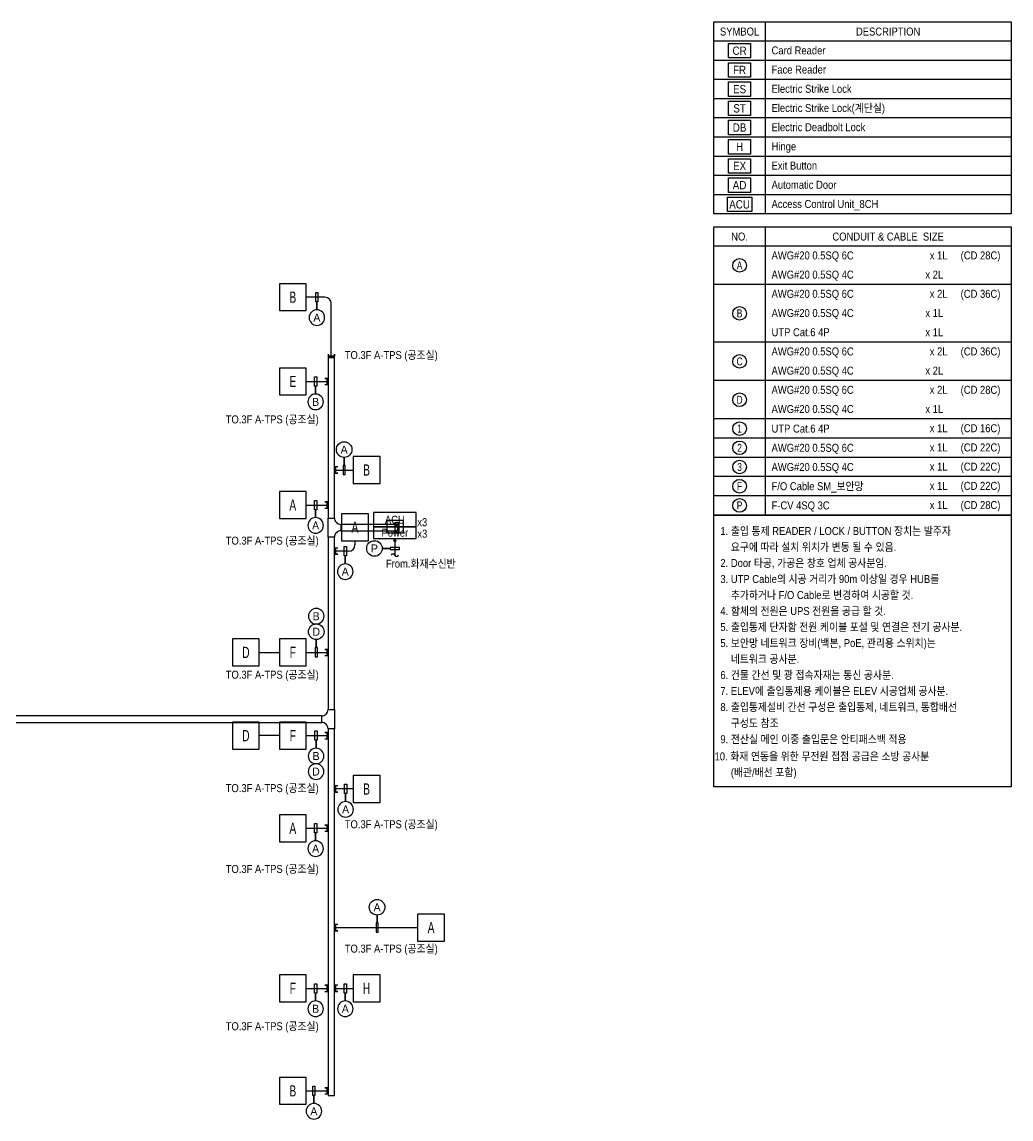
# Model space of a CAD drawing. Header units: millimetres. Extents: x 88230 to 502050, y -351975 to 882900.
# Drawn here: x 329519 to 375900, y 211530 to 262950 of the extents above; entities that cross this region are included whole.
import ezdxf
from ezdxf.enums import TextEntityAlignment as Align

# ---------------------------------------------------------------- set-up
doc = ezdxf.new("R2010")
doc.units = ezdxf.units.MM
doc.header["$LTSCALE"] = 150
doc.linetypes.add('D1', pattern=[3, 1, -1, 1])
for name, color, linetype in [('-----20 General Symbol', 3, 'Continuous'), ('-----27 Communication Cable Tray', 2, 'Continuous'), ('-----29 Cable Schedule', 1, 'Continuous'), ('-----29 Indicator', 1, 'Continuous'), ('-----30 Text', 2, 'Continuous'), ('4', 4, 'Continuous'), ('6', 6, 'Continuous')]:
    doc.layers.add(name, color=color, linetype=linetype)
doc.styles.add('ELEC', font='')
doc.styles.get('ELEC').set_extended_font_data('Dotum')

# ---------------------------------------------------------------- blocks, each defined once
blk = doc.blocks.new('A$Cb6f7ff96')
at = {"layer": '-----20 General Symbol', "color": 1}
for points in [[(-29521, -10719), (-29521, -12079), (-31600, -12079), (-31600, -10719)], [(-29521, -12519), (-29521, -13879), (-31600, -13879), (-31600, -12519)], [(-29521, -14319), (-29521, -15679), (-31600, -15679), (-31600, -14319)], [(-29521, -16119), (-29521, -17479), (-31600, -17479), (-31600, -16119)], [(-29521, -17919), (-29521, -19279), (-31600, -19279), (-31600, -17919)], [(-29521, -19719), (-29521, -21079), (-31600, -21079), (-31600, -19719)], [(-29521, -21519), (-29521, -22879), (-31600, -22879), (-31600, -21519)], [(-29521, -23319), (-29521, -24679), (-31600, -24679), (-31600, -23319)], [(-29421, -25119), (-29421, -26479), (-31700, -26479), (-31700, -25119)]]:
    blk.add_lwpolyline(points, close=True, dxfattribs=at)
at = {"layer": '-----29 Cable Schedule', "color": 1}
for p, q in [((-28161, -8700), (-28161, -26719)), ((-5100, -12300), (-32961, -12300)), ((-5100, -14100), (-32961, -14100)), ((-5100, -15900), (-32961, -15900)), ((-5100, -17700), (-32961, -17700)), ((-5100, -19500), (-32961, -19500)), ((-5100, -21300), (-32961, -21300)), ((-5100, -21300), (-32961, -21300)), ((-5100, -23100), (-32961, -23100)), ((-5100, -23100), (-32961, -23100)), ((-5100, -24900), (-32961, -24900)), ((-5100, -24900), (-32961, -24900)), ((-28161, -27919), (-28161, -54919)), ((-5100, -33319), (-32961, -33319)), ((-5100, -38719), (-32961, -38719)), ((-5100, -42319), (-32961, -42319)), ((-5100, -45919), (-32961, -45919)), ((-5100, -47719), (-32961, -47719)), ((-5100, -49519), (-32961, -49519)), ((-5100, -51319), (-32961, -51319)), ((-5100, -53119), (-32961, -53119))]:
    blk.add_line(p, q, dxfattribs=at)
at = {"layer": '-----29 Cable Schedule', "color": 3}
for p, q in [((-5100, -10500), (-32961, -10500)), ((-5100, -29719), (-32961, -29719))]:
    blk.add_line(p, q, dxfattribs=at)
for points in [[(-5100, -26700), (-32961, -26700), (-32961, -8700), (-5100, -8700)], [(-5100, -54919), (-32961, -54919), (-32961, -27919), (-5100, -27919)], [(-5100, -80413), (-32961, -80413), (-32961, -54919), (-5100, -54919)]]:
    blk.add_lwpolyline(points, close=True, dxfattribs=at)
at = {"layer": '-----29 Indicator', "color": 1}
for centre in [(-30561, -31519), (-30561, -36019), (-30561, -40519), (-30561, -44119), (-30561, -46819), (-30561, -48619), (-30561, -50419), (-30561, -52219), (-30561, -54019)]:
    blk.add_circle(centre, 637, dxfattribs=at)
at = {"layer": '-----20 General Symbol', "color": 3, "style": 'ELEC', "width": 0.9}
for s, p in [('CR', (-30561, -11399)), ('FR', (-30561, -13199)), ('ES', (-30561, -14999)), ('ST', (-30561, -16799)), ('DB', (-30561, -18599)), ('H', (-30561, -20399)), ('EX', (-30561, -22199)), ('AD', (-30561, -23999)), ('ACU', (-30561, -25799))]:
    blk.add_text(s, height=780, dxfattribs=at).set_placement(p, align=Align.MIDDLE_CENTER)
at = {"layer": '-----30 Text', "color": 2, "style": 'ELEC', "width": 0.9}
for s, p in [('SYMBOL', (-30561, -9600)), ('DESCRIPTION', (-16630, -9600)), ('NO.', (-30561, -28819)), ('CONDUIT & CABLE  SIZE', (-16630, -28819))]:
    blk.add_text(s, height=750, dxfattribs=at).set_placement(p, align=Align.MIDDLE)
for s, p in [('Card Reader', (-27561, -11366)), ('Face Reader', (-27561, -13166)), ('Electric Strike Lock', (-27561, -14966)), ('Electric Strike Lock(계단실)', (-27561, -16766)), ('Electric Deadbolt Lock', (-27561, -18566)), ('Hinge', (-27561, -20366)), ('Exit Button', (-27561, -22166)), ('Automatic Door', (-27561, -23966)), ('Access Control Unit_8CH', (-27561, -25766)), ('AWG#20 0.5SQ 6C', (-27561, -30585)), ('AWG#20 0.5SQ 4C', (-27561, -32385)), ('AWG#20 0.5SQ 6C', (-27561, -34185)), ('AWG#20 0.5SQ 4C', (-27561, -35985)), ('UTP Cat.6 4P', (-27561, -37785)), ('AWG#20 0.5SQ 6C', (-27561, -39585)), ('AWG#20 0.5SQ 4C', (-27561, -41385)), ('AWG#20 0.5SQ 6C', (-27561, -43185)), ('AWG#20 0.5SQ 4C', (-27561, -44985)), ('UTP Cat.6 4P', (-27561, -46819)), ('AWG#20 0.5SQ 6C', (-27561, -48619)), ('AWG#20 0.5SQ 4C', (-27561, -50419)), ('F/O Cable SM_보안망', (-27561, -52219)), ('F-CV 4SQ 3C', (-27561, -54019)), ('1. 출입 통제 READER / LOCK / BUTTON 장치는 발주자', (-32361, -56419)), ('    요구에 따라 설치 위치가 변동 될 수 있음.', (-32361, -57919)), ('2. Door 타공, 가공은 창호 업체 공사분임.', (-32361, -59419)), ('3. UTP Cable의 시공 거리가 90m 이상일 경우 HUB를', (-32361, -60919)), ('    추가하거나 F/O Cable로 변경하여 시공할 것.', (-32361, -62419)), ('4. 함체의 전원은 UPS 전원을 공급 할 것.', (-32361, -63919)), ('5. 출입통제 단자함 전원 케이블 포설 및 연결은 전기 공사분.', (-32361, -65419)), ('5. 보안망 네트워크 장비(백본, PoE, 관리용 스위치)는', (-32361, -66919)), ('    네트워크 공사분.', (-32361, -68419)), ('6. 건물 간선 및 광 접속자재는 통신 공사분.', (-32361, -69919)), ('7. ELEV에 출입통제용 케이블은 ELEV 시공업체 공사분.', (-32361, -71419)), ('8. 출입통제설비 간선 구성은 출입통제, 네트워크, 통합배선', (-32361, -72919)), ('    구성도 참조', (-32361, -74419)), ('9. 전산실 메인 이중 출입문은 안티패스백 적용', (-32361, -75937)), ('10. 화재 연동을 위한 무전원 접점 공급은 소방 공사분', (-32905, -77545)), ('    (배관/배선 포함)', (-32361, -79045))]:
    blk.add_text(s, height=750, dxfattribs=at).set_placement(p, align=Align.MIDDLE_LEFT)
for s, p in [('x 1L     (CD 28C)', (-6100, -30585)), ('x 2L     ', (-10242, -32385)), ('x 2L     (CD 36C)', (-6100, -34185)), ('x 1L     ', (-10242, -35985)), ('x 1L     ', (-10242, -37785)), ('x 2L     (CD 36C)', (-6100, -39585)), ('x 2L     ', (-10242, -41385)), ('x 2L     (CD 28C)', (-6100, -43185)), ('x 1L     ', (-10242, -44985)), ('x 1L     (CD 16C)', (-6100, -46785)), ('x 1L     (CD 22C)', (-6100, -48585)), ('x 1L     (CD 22C)', (-6100, -50385)), ('x 1L     (CD 22C)', (-6100, -52185)), ('x 1L     (CD 28C)', (-6100, -53985))]:
    blk.add_text(s, height=750, dxfattribs=at).set_placement(p, align=Align.MIDDLE_RIGHT)
at = {"layer": '-----30 Text', "transparency": 33554687, "style": 'ELEC', "width": 0.8}
for s, p in [('A', (-30561, -31519)), ('B', (-30561, -36019)), ('C', (-30561, -40519)), ('D', (-30561, -44119)), ('1', (-30561, -46819)), ('2', (-30561, -48619)), ('3', (-30561, -50419)), ('F', (-30561, -52219)), ('P', (-30561, -54019))]:
    blk.add_text(s, height=750, dxfattribs=at).set_placement(p, align=Align.MIDDLE_CENTER)
blk = doc.blocks.new('GOK_B')
at = {"layer": '-----20 General Symbol', "color": 1}
blk.add_lwpolyline([(272950, 41850), (274750, 41850), (274750, 43650), (272950, 43650)], close=True, dxfattribs=at)
at = {"layer": '-----20 General Symbol', "color": 3, "style": 'ELEC', "width": 0.7}
blk.add_text('B', height=750, dxfattribs=at).set_placement((273850, 42750), align=Align.MIDDLE_CENTER)
blk = doc.blocks.new('GOK_H')
at = {"layer": '-----20 General Symbol', "color": 1}
blk.add_lwpolyline([(139470, -259730), (140730, -259730), (140730, -258470), (139470, -258470)], close=True, dxfattribs=at)
at = {"layer": '-----20 General Symbol', "color": 3, "style": 'ELEC', "width": 0.7}
blk.add_text('H', height=525, dxfattribs=at).set_placement((140100, -259100), align=Align.MIDDLE_CENTER)
blk = doc.blocks.new('GOK_F')
at = {"layer": '-----20 General Symbol', "color": 1}
blk.add_lwpolyline([(275670, 41850), (277470, 41850), (277470, 43650), (275670, 43650)], close=True, dxfattribs=at)
at = {"layer": '-----20 General Symbol', "color": 3, "style": 'ELEC', "width": 0.7}
blk.add_text('F', height=750, dxfattribs=at).set_placement((276570, 42750), align=Align.MIDDLE_CENTER)
blk = doc.blocks.new('GOK_A')
at = {"layer": '-----20 General Symbol', "color": 1}
blk.add_lwpolyline([(272950, 44280), (274750, 44280), (274750, 46080), (272950, 46080)], close=True, dxfattribs=at)
at = {"layer": '-----20 General Symbol', "color": 3, "style": 'ELEC', "width": 0.7}
blk.add_text('A', height=750, dxfattribs=at).set_placement((273850, 45180), align=Align.MIDDLE_CENTER)
blk = doc.blocks.new('GOK_E')
at = {"layer": '-----20 General Symbol', "color": 1}
blk.add_lwpolyline([(275670, 44280), (277470, 44280), (277470, 46080), (275670, 46080)], close=True, dxfattribs=at)
at = {"layer": '-----20 General Symbol', "color": 3, "style": 'ELEC', "width": 0.7}
blk.add_text('E', height=750, dxfattribs=at).set_placement((276570, 45180), align=Align.MIDDLE_CENTER)
blk = doc.blocks.new('GOK_D')
at = {"layer": '-----20 General Symbol', "color": 1}
blk.add_lwpolyline([(116508, -205929), (117768, -205929), (117768, -204669), (116508, -204669)], close=True, dxfattribs=at)
at = {"layer": '-----20 General Symbol', "color": 3, "style": 'ELEC', "width": 0.7}
blk.add_text('D', height=525, dxfattribs=at).set_placement((117138, -205299), align=Align.MIDDLE_CENTER)
blk = doc.blocks.new('O08')
blk.add_hatch(color=256).paths.add_polyline_path([(120, 51), (-120, 51), (-120, 0), (120, 0)])
blk.add_lwpolyline([(120, 127.5), (120, 0), (-120, 0), (-120, 127.5), (-120, 51), (120, 51)])

msp = doc.modelspace()

# ---------------------------------------------------------------- linework, layer by layer
at = {"layer": '-----20 General Symbol', "color": 1}
for points in [[(346005, 239282), (348005, 239282), (348005, 239956), (346005, 239956)], [(346005, 238743), (348005, 238743), (348005, 239282), (346005, 239282)]]:
    msp.add_lwpolyline(points, close=True, dxfattribs=at)
at = {"layer": '-----27 Communication Cable Tray', "elevation": 0}
for points in [[(343874, 247230), (343874, 239700), (344174, 239700), (344174, 247230)], [(347200, 239400), (344474, 239400), (344474, 239100), (347200, 239100)], [(344174, 230721), (344174, 238800), (343874, 238800), (343874, 230721)], [(275741, 230121), (343574, 230121), (343574, 230421), (275741, 230421)], [(344174, 212631), (344174, 229821), (343874, 229821), (343874, 212631)]]:
    msp.add_lwpolyline(points, close=True, dxfattribs=at)
for points in [[(344174, 238800), (343874, 238800), (343874, 238800), (343874, 239700), (344174, 239700, 0.414214), (344474, 239400), (344474, 239100), (344474, 239100, 0.414214)], [(343874, 230721), (344174, 230721), (344174, 230721), (344174, 229821), (343874, 229821, 0.414214), (343574, 230121), (343574, 230421), (343574, 230421, 0.414214)]]:
    msp.add_lwpolyline(points, format="xyb", close=True, dxfattribs=at)
at = {"layer": '-----27 Communication Cable Tray', "color": 1}
msp.add_lwpolyline([(347000, 239025), (347200, 239025), (347200, 239475), (347000, 239475), (347000, 239025)], dxfattribs=at)
at = {"layer": '-----27 Communication Cable Tray', "color": 1, "linetype": 'D1'}
for points in [[(347000, 239025), (347200, 239475)], [(347000, 239475), (347200, 239025)]]:
    msp.add_lwpolyline(points, dxfattribs=at)
at = {"layer": '-----27 Communication Cable Tray'}
for points in [[(347050, 239150), (347050, 239100), (347150, 239100), (347150, 239400), (347050, 239400), (347050, 239350)], [(347150, 239075), (347200, 239075), (347200, 239425), (347150, 239425), (347150, 239075)]]:
    msp.add_lwpolyline(points, dxfattribs=at)
at = {"layer": '-----29 Indicator', "color": 1, "elevation": 0}
msp.add_lwpolyline([(343349, 249459), (343349, 249832), (343298, 249832), (343298, 250268), (343400, 250268), (343400, 249832), (343323, 249832), (343349, 249832), (343349, 249459, 0.414214), (342984, 249094, 0.414214), (343349, 248730, 0.414214), (343714, 249094, 0.414214), (343349, 249459, 0.151042)], format="xyb", dxfattribs=at)
at = {"layer": '-----29 Indicator', "color": 1}
for points in [[(343291, 245509), (343291, 245882), (343240, 245882), (343240, 246318), (343343, 246318), (343343, 245882), (343266, 245882), (343291, 245882), (343291, 245509, 0.414214), (342926, 245144, 0.414214), (343291, 244780, 0.414214), (343656, 245144, 0.414214), (343291, 245509, 0.151042)], [(344628, 242541), (344628, 242168), (344577, 242168), (344577, 241732), (344680, 241732), (344680, 242168), (344603, 242168), (344628, 242168), (344628, 242541, -0.414214), (344263, 242906, -0.414214), (344628, 243270, -0.414214), (344993, 242906, -0.414214), (344628, 242541, -0.151042)], [(343291, 239717), (343291, 240090), (343240, 240090), (343240, 240526), (343343, 240526), (343343, 240090), (343266, 240090), (343291, 240090), (343291, 239717, 0.414214), (342926, 239352, 0.414214), (343291, 238987, 0.414214), (343656, 239352, 0.414214), (343291, 239717, 0.151042)], [(346413, 238272), (346786, 238272), (346786, 238221), (347222, 238221), (347222, 238323), (346786, 238323), (346786, 238246), (346786, 238272), (346413, 238272, -0.414214), (346049, 237907, -0.414214), (345684, 238272, -0.414214), (346049, 238637, -0.414214), (346413, 238272, -0.151042)], [(344680, 237551), (344680, 237923), (344629, 237923), (344629, 238360), (344731, 238360), (344731, 237923), (344655, 237923), (344680, 237923), (344680, 237551, 0.414214), (344315, 237186, 0.414214), (344680, 236821, 0.414214), (345045, 237186, 0.414214), (344680, 237551, 0.151042)], [(343320, 234005), (343320, 233632), (343269, 233632), (343269, 233196), (343371, 233196), (343371, 233632), (343294, 233632), (343320, 233632), (343320, 234005, -0.414214), (342955, 234369, -0.414214), (343320, 234734, -0.414214), (343685, 234369, -0.414214), (343320, 234005, -0.151042)], [(343311, 228909), (343311, 229282), (343259, 229282), (343259, 229718), (343362, 229718), (343362, 229282), (343285, 229282), (343311, 229282), (343311, 228909, 0.414214), (342946, 228544, 0.414214), (343311, 228180, 0.414214), (343676, 228544, 0.414214), (343311, 228909, 0.151042)], [(344697, 226409), (344697, 226782), (344646, 226782), (344646, 227218), (344748, 227218), (344748, 226782), (344671, 226782), (344697, 226782), (344697, 226409, 0.414214), (344332, 226044, 0.414214), (344697, 225680, 0.414214), (345062, 226044, 0.414214), (344697, 226409, 0.151042)], [(343291, 224569), (343291, 224942), (343240, 224942), (343240, 225378), (343343, 225378), (343343, 224942), (343266, 224942), (343291, 224942), (343291, 224569, 0.414214), (342926, 224204, 0.414214), (343291, 223840, 0.414214), (343656, 224204, 0.414214), (343291, 224569, 0.151042)], [(346173, 221093), (346173, 220721), (346122, 220721), (346122, 220284), (346225, 220284), (346225, 220721), (346148, 220721), (346173, 220721), (346173, 221093, -0.414214), (345808, 221458, -0.414214), (346173, 221823, -0.414214), (346538, 221458, -0.414214), (346173, 221093, -0.151042)], [(343291, 217064), (343291, 217437), (343240, 217437), (343240, 217873), (343343, 217873), (343343, 217437), (343266, 217437), (343291, 217437), (343291, 217064, 0.414214), (342926, 216700, 0.414214), (343291, 216335, 0.414214), (343656, 216700, 0.414214), (343291, 217064, 0.151042)], [(344682, 217064), (344682, 217437), (344630, 217437), (344630, 217873), (344733, 217873), (344733, 217437), (344656, 217437), (344682, 217437), (344682, 217064, 0.414214), (344317, 216700, 0.414214), (344682, 216335, 0.414214), (345046, 216700, 0.414214), (344682, 217064, 0.151042)], [(343209, 212259), (343209, 212632), (343157, 212632), (343157, 213068), (343260, 213068), (343260, 212632), (343183, 212632), (343209, 212632), (343209, 212259, 0.414214), (342844, 211894, 0.414214), (343209, 211530, 0.414214), (343574, 211894, 0.414214), (343209, 212259, 0.151042)]]:
    msp.add_lwpolyline(points, format="xyb", dxfattribs=at)
for centre, start, end in [((343320, 235099), 90, 180), ((343320, 235099), 180, 270), ((343320, 235099), 0, 90), ((343320, 235099), 270, 0), ((343311, 227815), 90, 180), ((343311, 227815), 180, 270), ((343311, 227815), 0, 90), ((343311, 227815), 270, 0)]:
    msp.add_arc(centre, 365, start, end, dxfattribs=at)
at = {"layer": '-----30 Text'}
msp.add_lwpolyline([(346643, 238993), (346643, 239593), (347393, 239593), (347393, 238993)], close=True, dxfattribs=at)
at = {"layer": '4'}
for p, q in [((343724, 250050, 0), (342850, 250050, 0)), ((344024, 247230, 0), (344024, 249750, 0)), ((342850, 246100), (343874, 246100)), ((344174, 241950), (345050, 241950)), ((342850, 240308), (343874, 240308)), ((345134, 238638), (345134, 238442)), ((344834, 238142), (344174, 238142)), ((340650, 233400), (341590, 233400)), ((342850, 233400), (343874, 233400)), ((341590, 229500), (340650, 229500)), ((342850, 229500), (343726, 229500)), ((342850, 229500), (343874, 229500)), ((345050, 227000), (344206, 227000)), ((345050, 227000), (344206, 227000)), ((342850, 225160), (343874, 225160)), ((344174, 220502, 0), (348075, 220502)), ((342850, 217655), (343874, 217655)), ((344174, 217655), (345050, 217655)), ((342850, 212850), (343874, 212850))]:
    msp.add_line(p, q, dxfattribs=at)
for centre, start, end in [((343724, 249750, 0), 0, 90), ((344834, 238442), 270, 0)]:
    msp.add_arc(centre, 300, start, end, dxfattribs=at)
at = {"layer": '6'}
msp.add_line((347004, 238743), (347004, 237955), dxfattribs=at)
msp.add_lwpolyline([(347074, 238623), (347005, 238743), (346936, 238623)], close=True, dxfattribs=at)
for centre, start, end in [((346921, 237926), 18.9998, 161.0002), ((347087, 237984), 198.9998, 341.0002)]:
    msp.add_arc(centre, 88, start, end, dxfattribs=at)

# ---------------------------------------------------------------- block references
at = {"layer": '-----20 General Symbol', "xscale": 0.6999999999970896, "yscale": 0.6999999999970896, "zscale": 0.6999999999970896}
for name, p in [('GOK_B', (150525, 220125)), ('GOK_E', (148621, 214474)), ('GOK_B', (153985, 212025)), ('GOK_A', (150525, 208682)), ('GOK_A', (153439, 207642)), ('GOK_F', (148621, 203475)), ('GOK_F', (148621, 199575)), ('GOK_B', (153985, 197075)), ('GOK_A', (150525, 193534)), ('GOK_A', (157010, 188876)), ('GOK_F', (148621, 187730)), ('GOK_B', (150525, 182925))]:
    msp.add_blockref(name, p, dxfattribs=at)
at = {"layer": '-----20 General Symbol'}
for name, p in [('GOK_D', (222882, 438699)), ('GOK_D', (222882, 434799)), ('GOK_H', (205580, 476755))]:
    msp.add_blockref(name, p, dxfattribs=at)
at = {"layer": '-----29 Cable Schedule', "xscale": 0.5, "yscale": 0.5, "zscale": 0.5}
msp.add_blockref('A$Cb6f7ff96', (378450, 267300), dxfattribs=at)
at = {"layer": '4', "xscale": -1.199999999953434, "yscale": 1.199999999953434, "zscale": 1.199999999953434}
msp.add_blockref('O08', (344024, 247230, 0), dxfattribs=at)
for p, rotation in [((343874, 246100), 90), ((344174, 241950), 270.0000000000001), ((343874, 240308), 90), ((344174, 238142), 270.0000000000001), ((343874, 233400), 90), ((343874, 229500), 90), ((344174, 227000), 270.0000000000001), ((343874, 225160), 90), ((344174, 220502, 0), 270.0000000000001), ((343874, 217655), 90), ((344174, 217655, 0), 270.0000000000001), ((343874, 212850), 90)]:
    msp.add_blockref('O08', p, dxfattribs=dict(at, rotation=rotation))

# ---------------------------------------------------------------- texts
at = {"layer": '-----20 General Symbol', "color": 3, "style": 'ELEC', "width": 0.9}
for s, p in [('ACU', (347005, 239619, 0)), ('x3', (348290, 239503, 0)), ('Power', (347005, 239012, 0)), ('x3', (348292, 238963, 0))]:
    msp.add_text(s, height=375, dxfattribs=at).set_placement(p, align=Align.MIDDLE_CENTER)
msp.add_text('From.화재수신반', height=375, dxfattribs=at).set_placement((348222, 237571), align=Align.MIDDLE)
at = {"layer": '-----30 Text', "style": 'ELEC'}
for s, p in [('A', (343349, 249094, 0)), ('B', (343291, 245144)), ('A', (344628, 242906)), ('A', (343291, 239352)), ('P', (346049, 238272)), ('A', (344680, 237186)), ('B', (343315, 235099)), ('D', (343320, 234369)), ('B', (343311, 228544)), ('D', (343306, 227815)), ('A', (344697, 226044)), ('A', (343291, 224204)), ('A', (346173, 221458)), ('B', (343291, 216700)), ('A', (344682, 216700)), ('A', (343209, 211894))]:
    msp.add_text(s, height=375, dxfattribs=at).set_placement(p, align=Align.MIDDLE)
at = {"style": 'ELEC', "width": 0.9}
for p in [(346836, 247311), (341254, 244295), (341254, 238613), (341254, 232330), (341254, 227013), (346836, 225320), (341254, 223225), (346836, 219491), (341254, 215854)]:
    msp.add_text('TO.3F A-TPS (공조실)', height=375, dxfattribs=at).set_placement(p, align=Align.MIDDLE)

doc.saveas('drawing.dxf')
